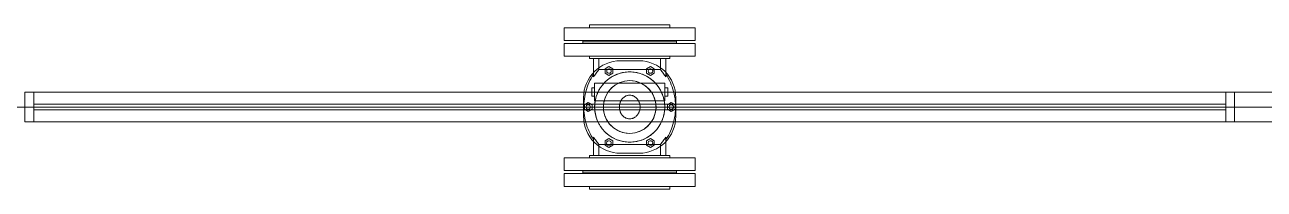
# Model space of a CAD drawing. Header units: millimetres. Extents: x -21807 to 26525, y -2564 to 60640.
# Drawn here: x -11839 to -9759, y 46154 to 46430 of the extents above; entities that cross this region are included whole.
import ezdxf

# ---------------------------------------------------------------- set-up
doc = ezdxf.new("R2010")
doc.units = ezdxf.units.MM
for name, color, linetype, lineweight in [('A-DETL-THIN', 7, 'Continuous', 9), ('A-WALL', 7, 'Continuous', 9), ('P-PIPE', 7, 'Continuous', 5)]:
    doc.layers.add(name, color=color, linetype=linetype, lineweight=lineweight)
doc.layers.add('A-GLAZ', color=7, linetype='Continuous', lineweight=9, true_color=0x00007f)

# ---------------------------------------------------------------- blocks, each defined once
blk = doc.blocks.new('AK_OViewTuongPanel - 2000x1200-V9-MẶT BẰNG PHÂN VÙNG ÁP SUẤT')
at = {"layer": 'A-GLAZ', "color": 9, "lineweight": 13, "true_color": 0xaaaad4}
for p, q in [((-1015, 25), (-1015, 0)), ((-1000, 25), (-1015, 25)), ((-1000, 0), (-1000, 25)), ((1000, 25), (-1000, 25)), ((1015, 25), (1000, 25)), ((1000, 25), (1000, 0)), ((1015, 0), (1015, 25)), ((1000, 5), (-1000, 5)), ((-1000, 5), (-1000, 0)), ((1000, 0), (1000, 5))]:
    blk.add_line(p, q, dxfattribs=at)
at = {"layer": 'A-GLAZ', "color": 7, "lineweight": 13, "true_color": 0xececf5}
for p, q in [((-1015, 0), (-1015, 25)), ((1015, 25), (1015, 0)), ((-1000, 0), (-1000, 5)), ((-1000, 5), (-1000, 0)), ((1000, 5), (1000, 0)), ((1000, 0), (1000, 5)), ((-1000, -5), (-1000, -25)), ((1000, -25), (1000, -5)), ((-1000, -25), (-1015, -25)), ((1015, -25), (1000, -25))]:
    blk.add_line(p, q, dxfattribs=at)
at = {"layer": 'A-GLAZ', "color": 254, "lineweight": 13, "true_color": 0xe0e0ef}
for p, q in [((-1015, 25), (-1000, 25)), ((-1000, 25), (-1000, 5)), ((1000, 25), (1015, 25)), ((1000, 5), (1000, 25)), ((1000, -5), (-1000, -5)), ((1000, -25), (-1000, -25))]:
    blk.add_line(p, q, dxfattribs=at)
at = {"layer": 'A-GLAZ', "color": 254, "lineweight": 13, "true_color": 0xcccce5}
for p, q in [((-1000, 25), (1000, 25)), ((-1000, 5), (1000, 5)), ((-1015, 0), (-1015, -25)), ((-1000, 0), (-1000, -5)), ((-1000, -25), (-1000, 0)), ((-1000, -5), (1000, -5)), ((1000, -5), (1000, 0)), ((1000, 0), (1000, -25)), ((1015, -25), (1015, 0)), ((-1015, -25), (-1000, -25)), ((-1000, -25), (1000, -25)), ((1000, -25), (1015, -25))]:
    blk.add_line(p, q, dxfattribs=at)
at = {"layer": 'A-GLAZ', "color": 7, "lineweight": 13, "true_color": 0xf3f3f9}
for p, q in [((-1015, -25), (-1015, 0)), ((-1000, -5), (-1000, 0)), ((-1000, 0), (-1000, -5)), ((1000, 0), (1000, -5)), ((1000, -5), (1000, 0)), ((1015, 0), (1015, -25))]:
    blk.add_line(p, q, dxfattribs=at)
blk = doc.blocks.new('AK-SGS-M3-A_rvt-1-MẶT BẰNG PHÂN VÙNG ÁP SUẤT')
at = {"layer": 'A-WALL', "color": 7, "lineweight": 13, "true_color": 0xececec}
for p, q in [((-11838.6, 46316.9), (-11823.6, 46316.9)), ((-9823.6, 46316.9), (-11823.6, 46316.9)), ((-9823.6, 46316.9), (-9808.6, 46316.9)), ((-9808.6, 46316.9), (-9808.6, 46291.9)), ((-9808.6, 46291.9), (-9808.6, 46266.9)), ((-11838.6, 46266.9), (-11823.6, 46266.9)), ((-9823.6, 46266.9), (-9808.6, 46266.9))]:
    blk.add_line(p, q, dxfattribs=at)
at = {"layer": 'A-WALL', "color": 7, "lineweight": 13, "true_color": 0xf3f3f3}
for p, q in [((-11823.6, 46316.9), (-11838.6, 46316.9)), ((-9808.6, 46316.9), (-9823.6, 46316.9)), ((-9808.6, 46316.9), (-9808.6, 46291.9))]:
    blk.add_line(p, q, dxfattribs=at)
at = {"layer": 'A-WALL', "color": 254, "lineweight": 13, "true_color": 0xe0e0e0}
for p, q in [((-11823.6, 46316.9), (-9823.6, 46316.9)), ((-9708.6, 46316.9), (-9808.6, 46316.9)), ((-9808.6, 46291.9), (-9808.6, 46266.9)), ((-11823.6, 46266.9), (-11838.6, 46266.9)), ((-11823.6, 46266.9), (-9823.6, 46266.9)), ((-9808.6, 46266.9), (-9823.6, 46266.9))]:
    blk.add_line(p, q, dxfattribs=at)
at = {"layer": 'A-WALL', "color": 254, "lineweight": 13, "true_color": 0xcccccc}
for p, q in [((-7158.6, 46316.9), (-9808.6, 46316.9)), ((-9823.6, 46266.9), (-11823.6, 46266.9)), ((-9808.6, 46266.9), (-9708.6, 46266.9))]:
    blk.add_line(p, q, dxfattribs=at)
at = {"layer": 'A-WALL', "color": 253, "lineweight": 13, "true_color": 0xaaaaaa}
blk.add_line((-9808.6, 46266.9), (-7013.6, 46266.9), dxfattribs=at)
at = {"layer": 'A-GLAZ', "color": 9, "lineweight": 13, "true_color": 0xaaaad4, "rotation": 180}
blk.add_blockref('AK_OViewTuongPanel - 2000x1200-V9-MẶT BẰNG PHÂN VÙNG ÁP SUẤT', (-10823.6, 46291.9), dxfattribs=at)
blk = doc.blocks.new('PG_Van1Chieu_DN50 - VAN ĐIỀU ÁP TỰ ĐỘNG-V152-MẶT BẰNG PHÂN VÙNG ÁP SUẤT')
at = {"layer": 'P-PIPE', "color": 251, "true_color": 0x666666}
for p, q in [((-111.5, 110), (-132.9, 110)), ((-132.9, 110), (-132.9, 0)), ((-111.5, 110), (-132.9, 110)), ((-132.9, 110), (-132.9, 0)), ((-111.5, 110), (-111.5, 0)), ((-111.5, 110), (-111.5, 0)), ((-85.1, 110), (-106.5, 110)), ((-106.5, 0), (-106.5, 110)), ((-85.1, 110), (-106.5, 110)), ((-106.5, 0), (-106.5, 110)), ((-85.1, 0), (-85.1, 110)), ((-85.1, 0), (-85.1, 110)), ((-132.9, 67.5), (-137.7, 67.5)), ((-137.7, 67.5), (-137.7, 0)), ((-132.9, 67.5), (-137.7, 67.5)), ((-137.7, 67.5), (-137.7, 0)), ((-132.9, 67.5), (-132.9, 0)), ((-132.9, 67.5), (-132.9, 0)), ((-109, 78.6), (-111.5, 78.6)), ((-111.5, 78.6), (-111.5, 0)), ((-109, 78.6), (-111.5, 78.6)), ((-111.5, 78.6), (-111.5, 0)), ((-109, 78.6), (-109, 0)), ((-106.5, 78.6), (-109, 78.6)), ((-109, 0), (-109, 78.6)), ((-109, 78.6), (-109, 0)), ((-106.5, 78.6), (-109, 78.6)), ((-109, 0), (-109, 78.6)), ((-106.5, 78.6), (-106.5, 0)), ((-106.5, 78.6), (-106.5, 0)), ((-81.5, 67.5), (-85.1, 67.5)), ((-85.1, 0), (-85.1, 67.5)), ((-81.5, 67.5), (-85.1, 67.5)), ((-85.1, 0), (-85.1, 67.5)), ((-81.5, 0), (-81.5, 67.5)), ((-81.5, 0), (-81.5, 67.5)), ((-25.1, 63.7), (-32, 63.7)), ((-32, 63.7), (-25.1, 63.7)), ((-32, 63.7), (-32, 58.8)), ((-25.1, 63.7), (-32, 63.7)), ((-32, 63.7), (-25.1, 63.7)), ((-32, 63.7), (-32, 58.8)), ((-25.1, 63.7), (-18.1, 63.7)), ((-18.1, 63.7), (-25.1, 63.7)), ((-25.1, 58.8), (-25.1, 63.7)), ((-25.1, 63.7), (-25.1, 58.8)), ((-25.1, 63.7), (-18.1, 63.7)), ((-18.1, 63.7), (-25.1, 63.7)), ((-25.1, 58.8), (-25.1, 63.7)), ((-25.1, 63.7), (-25.1, 58.8)), ((-18.1, 63.7), (-18.1, 58.8)), ((-18.1, 63.7), (-18.1, 58.8)), ((0, 77.4), (-15.5, 77.4)), ((-15.5, 77.4), (0, 77.4)), ((0, 77.4), (-15.5, 77.4)), ((-15.5, 77.4), (0, 77.4)), ((0, 77.4), (-15.5, 77.4)), ((-15.5, 77.4), (0, 77.4)), ((0, 77.4), (-15.5, 77.4)), ((-15.5, 77.4), (0, 77.4)), ((-3.7, 76.1), (-7.5, 69.7)), ((-7.5, 69.7), (-3.7, 76.1)), ((-3.7, 76.1), (-7.5, 69.7)), ((-7.5, 69.7), (-3.7, 76.1)), ((-3.7, 76.1), (-7.5, 69.7)), ((-7.5, 69.7), (-3.7, 76.1)), ((-3.7, 76.1), (-7.5, 69.7)), ((-7.5, 69.7), (-3.7, 76.1)), ((-7.5, 69.7), (-3.7, 63.2)), ((-3.7, 63.2), (-7.5, 69.7)), ((-7.5, 69.7), (-3.7, 63.2)), ((-3.7, 63.2), (-7.5, 69.7)), ((-7.5, 69.7), (-3.7, 63.2)), ((-3.7, 63.2), (-7.5, 69.7)), ((-7.5, 69.7), (-3.7, 63.2)), ((-3.7, 63.2), (-7.5, 69.7)), ((0, 76.1), (-3.7, 76.1)), ((-3.7, 76.1), (0, 76.1)), ((0, 76.1), (-3.7, 76.1)), ((-3.7, 76.1), (0, 76.1)), ((0, 76.1), (-3.7, 76.1)), ((-3.7, 76.1), (0, 76.1)), ((0, 76.1), (-3.7, 76.1)), ((-3.7, 76.1), (0, 76.1)), ((-3.7, 63.2), (0, 63.2)), ((0, 63.2), (-3.7, 63.2)), ((-3.7, 63.2), (0, 63.2)), ((0, 63.2), (-3.7, 63.2)), ((-3.7, 63.2), (0, 63.2)), ((0, 63.2), (-3.7, 63.2)), ((-3.7, 63.2), (0, 63.2)), ((0, 63.2), (-3.7, 63.2)), ((-137.7, 50), (-137.7, 0)), ((-137.7, 50), (-137.7, 0)), ((-109, 0), (-109, 50)), ((-109, 0), (-109, 50)), ((-109, 0), (-109, 50)), ((-109, 0), (-109, 50)), ((-81.5, 51.7), (-81.5, 60.5)), ((-81.5, 60.5), (-81.5, 51.7)), ((-81.5, 60.5), (-50.4, 60.5)), ((-81.5, 60.5), (-50.4, 60.5)), ((-81.5, 51.7), (-81.5, 60.5)), ((-81.5, 60.5), (-81.5, 51.7)), ((-81.5, 60.5), (-50.4, 60.5)), ((-81.5, 60.5), (-50.4, 60.5)), ((-81.5, 51.7), (-81.5, 0)), ((-81.5, 51.7), (-81.5, 0)), ((-62.6, 51.7), (-81.5, 51.7)), ((-81.5, 51.7), (-62.6, 51.7)), ((-81.5, 51.7), (-81.5, 0)), ((-81.5, 51.7), (-81.5, 0)), ((-62.6, 51.7), (-81.5, 51.7)), ((-81.5, 51.7), (-62.6, 51.7)), ((-81.5, 0), (-81.5, 50)), ((-81.5, 0), (-81.5, 50)), ((-62.6, 0), (-62.6, 51.7)), ((-62.6, 0), (-62.6, 51.7)), ((-62.6, 0), (-62.6, 51.7)), ((-62.6, 0), (-62.6, 51.7)), ((-39.8, 58.8), (-39.8, -58.8)), ((-10.4, 58.8), (-39.8, 58.8)), ((-10.4, 58.8), (-39.8, 58.8)), ((-39.8, 58.8), (-39.8, -58.8)), ((-10.4, 58.8), (-39.8, 58.8)), ((-10.4, 58.8), (-39.8, 58.8)), ((-25.1, 58.8), (-32, 58.8)), ((-32, 58.8), (-25.1, 58.8)), ((-25.1, 58.8), (-32, 58.8)), ((-32, 58.8), (-25.1, 58.8)), ((-25.1, 58.8), (-18.1, 58.8)), ((-18.1, 58.8), (-25.1, 58.8)), ((-25.1, 58.8), (-18.1, 58.8)), ((-18.1, 58.8), (-25.1, 58.8)), ((-10.4, -58.8), (-10.4, 58.8)), ((-10.4, -58.8), (-10.4, 58.8)), ((-64.1, 41.3), (-67.8, 34.8)), ((-67.8, 34.8), (-64.1, 41.3)), ((-64.1, 41.3), (-67.8, 34.8)), ((-67.8, 34.8), (-64.1, 41.3)), ((-64.1, 41.3), (-67.8, 34.8)), ((-67.8, 34.8), (-64.1, 41.3)), ((-64.1, 41.3), (-67.8, 34.8)), ((-67.8, 34.8), (-64.1, 41.3)), ((-67.8, 34.8), (-64.1, 28.4)), ((-64.1, 28.4), (-67.8, 34.8)), ((-67.8, 34.8), (-64.1, 28.4)), ((-64.1, 28.4), (-67.8, 34.8)), ((-67.8, 34.8), (-64.1, 28.4)), ((-64.1, 28.4), (-67.8, 34.8)), ((-67.8, 34.8), (-64.1, 28.4)), ((-64.1, 28.4), (-67.8, 34.8)), ((-56.6, 41.3), (-64.1, 41.3)), ((-64.1, 41.3), (-56.6, 41.3)), ((-56.6, 41.3), (-64.1, 41.3)), ((-64.1, 41.3), (-56.6, 41.3)), ((-56.6, 41.3), (-64.1, 41.3)), ((-64.1, 41.3), (-56.6, 41.3)), ((-56.6, 41.3), (-64.1, 41.3)), ((-64.1, 41.3), (-56.6, 41.3)), ((-64.1, 28.4), (-56.6, 28.4)), ((-56.6, 28.4), (-64.1, 28.4)), ((-64.1, 28.4), (-56.6, 28.4)), ((-56.6, 28.4), (-64.1, 28.4)), ((-64.1, 28.4), (-56.6, 28.4)), ((-56.6, 28.4), (-64.1, 28.4)), ((-64.1, 28.4), (-56.6, 28.4)), ((-56.6, 28.4), (-64.1, 28.4)), ((-52.9, 34.8), (-56.6, 41.3)), ((-56.6, 41.3), (-52.9, 34.8)), ((-52.9, 34.8), (-56.6, 41.3)), ((-56.6, 41.3), (-52.9, 34.8)), ((-52.9, 34.8), (-56.6, 41.3)), ((-56.6, 41.3), (-52.9, 34.8)), ((-52.9, 34.8), (-56.6, 41.3)), ((-56.6, 41.3), (-52.9, 34.8)), ((-56.6, 28.4), (-52.9, 34.8)), ((-52.9, 34.8), (-56.6, 28.4)), ((-56.6, 28.4), (-52.9, 34.8)), ((-52.9, 34.8), (-56.6, 28.4)), ((-56.6, 28.4), (-52.9, 34.8)), ((-52.9, 34.8), (-56.6, 28.4)), ((-56.6, 28.4), (-52.9, 34.8)), ((-52.9, 34.8), (-56.6, 28.4)), ((-81.5, 0), (-81.5, -51.7)), ((-81.5, 0), (-81.5, -51.7)), ((-77.4, 15.5), (-77.4, -15.5)), ((-77.4, -15.5), (-77.4, 15.5)), ((-77.4, 15.5), (-77.4, -15.5)), ((-77.4, -15.5), (-77.4, 15.5)), ((-77.4, 15.5), (-77.4, -15.5)), ((-77.4, -15.5), (-77.4, 15.5)), ((-77.4, 15.5), (-77.4, -15.5)), ((-77.4, -15.5), (-77.4, 15.5)), ((-62.6, -51.7), (-62.6, 0)), ((-62.6, -51.7), (-62.6, 0)), ((-137.7, 0), (-137.7, -50)), ((-137.7, -67.5), (-137.7, 0)), ((-137.7, 0), (-137.7, -50)), ((-137.7, -67.5), (-137.7, 0)), ((-132.9, 0), (-132.9, -67.5)), ((-132.9, -110), (-132.9, 0)), ((-132.9, 0), (-132.9, -67.5)), ((-132.9, -110), (-132.9, 0)), ((-111.5, 0), (-111.5, -110)), ((-111.5, -78.6), (-111.5, 0)), ((-111.5, 0), (-111.5, -110)), ((-111.5, -78.6), (-111.5, 0)), ((-109, 0), (-109, -78.6)), ((-109, -50), (-109, 0)), ((-109, 0), (-109, -50)), ((-109, -78.6), (-109, 0)), ((-109, 0), (-109, -78.6)), ((-109, -50), (-109, 0)), ((-109, 0), (-109, -50)), ((-109, -78.6), (-109, 0)), ((-106.5, 0), (-106.5, -78.6)), ((-106.5, -110), (-106.5, 0)), ((-106.5, 0), (-106.5, -78.6)), ((-106.5, -110), (-106.5, 0)), ((-85.1, 0), (-85.1, -110)), ((-85.1, -67.5), (-85.1, 0)), ((-85.1, 0), (-85.1, -110)), ((-85.1, -67.5), (-85.1, 0)), ((-81.5, 0), (-81.5, -67.5)), ((-81.5, -50), (-81.5, 0)), ((-81.5, 0), (-81.5, -51.7)), ((-81.5, 0), (-81.5, -67.5)), ((-81.5, -50), (-81.5, 0)), ((-81.5, 0), (-81.5, -51.7)), ((-62.6, -51.7), (-62.6, 0)), ((-62.6, -51.7), (-62.6, 0)), ((-64.1, -28.4), (-67.8, -34.8)), ((-67.8, -34.8), (-64.1, -28.4)), ((-64.1, -28.4), (-67.8, -34.8)), ((-67.8, -34.8), (-64.1, -28.4)), ((-64.1, -28.4), (-67.8, -34.8)), ((-67.8, -34.8), (-64.1, -28.4)), ((-64.1, -28.4), (-67.8, -34.8)), ((-67.8, -34.8), (-64.1, -28.4)), ((-67.8, -34.8), (-64.1, -41.3)), ((-64.1, -41.3), (-67.8, -34.8)), ((-67.8, -34.8), (-64.1, -41.3)), ((-64.1, -41.3), (-67.8, -34.8)), ((-67.8, -34.8), (-64.1, -41.3)), ((-64.1, -41.3), (-67.8, -34.8)), ((-67.8, -34.8), (-64.1, -41.3)), ((-64.1, -41.3), (-67.8, -34.8)), ((-56.6, -28.4), (-64.1, -28.4)), ((-64.1, -28.4), (-56.6, -28.4)), ((-56.6, -28.4), (-64.1, -28.4)), ((-64.1, -28.4), (-56.6, -28.4)), ((-56.6, -28.4), (-64.1, -28.4)), ((-64.1, -28.4), (-56.6, -28.4)), ((-56.6, -28.4), (-64.1, -28.4)), ((-64.1, -28.4), (-56.6, -28.4)), ((-64.1, -41.3), (-56.6, -41.3)), ((-56.6, -41.3), (-64.1, -41.3)), ((-64.1, -41.3), (-56.6, -41.3)), ((-56.6, -41.3), (-64.1, -41.3)), ((-64.1, -41.3), (-56.6, -41.3)), ((-56.6, -41.3), (-64.1, -41.3)), ((-64.1, -41.3), (-56.6, -41.3)), ((-56.6, -41.3), (-64.1, -41.3)), ((-52.9, -34.8), (-56.6, -28.4)), ((-56.6, -28.4), (-52.9, -34.8)), ((-52.9, -34.8), (-56.6, -28.4)), ((-56.6, -28.4), (-52.9, -34.8)), ((-52.9, -34.8), (-56.6, -28.4)), ((-56.6, -28.4), (-52.9, -34.8)), ((-52.9, -34.8), (-56.6, -28.4)), ((-56.6, -28.4), (-52.9, -34.8)), ((-56.6, -41.3), (-52.9, -34.8)), ((-52.9, -34.8), (-56.6, -41.3)), ((-56.6, -41.3), (-52.9, -34.8)), ((-52.9, -34.8), (-56.6, -41.3)), ((-56.6, -41.3), (-52.9, -34.8)), ((-52.9, -34.8), (-56.6, -41.3)), ((-56.6, -41.3), (-52.9, -34.8)), ((-52.9, -34.8), (-56.6, -41.3)), ((-81.5, -51.7), (-81.5, -60.5)), ((-81.5, -60.5), (-81.5, -51.7)), ((-62.6, -51.7), (-81.5, -51.7)), ((-81.5, -51.7), (-62.6, -51.7)), ((-81.5, -51.7), (-81.5, -60.5)), ((-81.5, -60.5), (-81.5, -51.7)), ((-62.6, -51.7), (-81.5, -51.7)), ((-81.5, -51.7), (-62.6, -51.7)), ((-81.5, -60.5), (-50.4, -60.5)), ((-81.5, -60.5), (-50.4, -60.5)), ((-81.5, -60.5), (-50.4, -60.5)), ((-81.5, -60.5), (-50.4, -60.5)), ((-39.8, -58.8), (-10.4, -58.8)), ((-39.8, -58.8), (-10.4, -58.8)), ((-39.8, -58.8), (-10.4, -58.8)), ((-39.8, -58.8), (-10.4, -58.8)), ((-25.1, -58.8), (-32, -58.8)), ((-32, -58.8), (-25.1, -58.8)), ((-32, -58.8), (-32, -63.7)), ((-25.1, -58.8), (-32, -58.8)), ((-32, -58.8), (-25.1, -58.8)), ((-32, -58.8), (-32, -63.7)), ((-25.1, -58.8), (-18.1, -58.8)), ((-18.1, -58.8), (-25.1, -58.8)), ((-25.1, -63.7), (-25.1, -58.8)), ((-25.1, -58.8), (-25.1, -63.7)), ((-25.1, -58.8), (-18.1, -58.8)), ((-18.1, -58.8), (-25.1, -58.8)), ((-25.1, -63.7), (-25.1, -58.8)), ((-25.1, -58.8), (-25.1, -63.7)), ((-18.1, -58.8), (-18.1, -63.7)), ((-18.1, -58.8), (-18.1, -63.7)), ((-137.7, -67.5), (-132.9, -67.5)), ((-137.7, -67.5), (-132.9, -67.5)), ((-111.5, -78.6), (-109, -78.6)), ((-111.5, -78.6), (-109, -78.6)), ((-109, -78.6), (-106.5, -78.6)), ((-109, -78.6), (-106.5, -78.6)), ((-85.1, -67.5), (-81.5, -67.5)), ((-85.1, -67.5), (-81.5, -67.5)), ((-25.1, -63.7), (-32, -63.7)), ((-32, -63.7), (-25.1, -63.7)), ((-25.1, -63.7), (-32, -63.7)), ((-32, -63.7), (-25.1, -63.7)), ((-25.1, -63.7), (-18.1, -63.7)), ((-18.1, -63.7), (-25.1, -63.7)), ((-25.1, -63.7), (-18.1, -63.7)), ((-18.1, -63.7), (-25.1, -63.7)), ((-15.5, -77.4), (0, -77.4)), ((0, -77.4), (-15.5, -77.4)), ((-15.5, -77.4), (0, -77.4)), ((0, -77.4), (-15.5, -77.4)), ((-15.5, -77.4), (0, -77.4)), ((0, -77.4), (-15.5, -77.4)), ((-15.5, -77.4), (0, -77.4)), ((0, -77.4), (-15.5, -77.4)), ((-3.7, -63.2), (-7.5, -69.7)), ((-7.5, -69.7), (-3.7, -63.2)), ((-3.7, -63.2), (-7.5, -69.7)), ((-7.5, -69.7), (-3.7, -63.2)), ((-3.7, -63.2), (-7.5, -69.7)), ((-7.5, -69.7), (-3.7, -63.2)), ((-3.7, -63.2), (-7.5, -69.7)), ((-7.5, -69.7), (-3.7, -63.2)), ((-7.5, -69.7), (-3.7, -76.1)), ((-3.7, -76.1), (-7.5, -69.7)), ((-7.5, -69.7), (-3.7, -76.1)), ((-3.7, -76.1), (-7.5, -69.7)), ((-7.5, -69.7), (-3.7, -76.1)), ((-3.7, -76.1), (-7.5, -69.7)), ((-7.5, -69.7), (-3.7, -76.1)), ((-3.7, -76.1), (-7.5, -69.7)), ((0, -63.2), (-3.7, -63.2)), ((-3.7, -63.2), (0, -63.2)), ((0, -63.2), (-3.7, -63.2)), ((-3.7, -63.2), (0, -63.2)), ((0, -63.2), (-3.7, -63.2)), ((-3.7, -63.2), (0, -63.2)), ((0, -63.2), (-3.7, -63.2)), ((-3.7, -63.2), (0, -63.2)), ((-3.7, -76.1), (0, -76.1)), ((0, -76.1), (-3.7, -76.1)), ((-3.7, -76.1), (0, -76.1)), ((0, -76.1), (-3.7, -76.1)), ((-3.7, -76.1), (0, -76.1)), ((0, -76.1), (-3.7, -76.1)), ((-3.7, -76.1), (0, -76.1)), ((0, -76.1), (-3.7, -76.1)), ((-132.9, -110), (-111.5, -110)), ((-132.9, -110), (-111.5, -110)), ((-106.5, -110), (-85.1, -110)), ((-106.5, -110), (-85.1, -110))]:
    blk.add_line(p, q, dxfattribs=at)
at = {"layer": 'P-PIPE'}
for p, q in [((106.5, 110), (85.1, 110)), ((85.1, 0), (85.1, 110)), ((106.5, 110), (85.1, 110)), ((85.1, 0), (85.1, 110)), ((106.5, 110), (106.5, 0)), ((106.5, 110), (106.5, 0)), ((132.9, 110), (111.5, 110)), ((111.5, 0), (111.5, 110)), ((132.9, 110), (111.5, 110)), ((111.5, 0), (111.5, 110)), ((132.9, 110), (132.9, 0)), ((132.9, 110), (132.9, 0)), ((15.5, 77.4), (0, 77.4)), ((0, 77.4), (15.5, 77.4)), ((15.5, 77.4), (0, 77.4)), ((0, 77.4), (15.5, 77.4)), ((15.5, 77.4), (0, 77.4)), ((0, 77.4), (15.5, 77.4)), ((15.5, 77.4), (0, 77.4)), ((0, 77.4), (15.5, 77.4)), ((3.7, 76.1), (0, 76.1)), ((0, 76.1), (3.7, 76.1)), ((3.7, 76.1), (0, 76.1)), ((0, 76.1), (3.7, 76.1)), ((3.7, 76.1), (0, 76.1)), ((0, 76.1), (3.7, 76.1)), ((3.7, 76.1), (0, 76.1)), ((0, 76.1), (3.7, 76.1)), ((0, 63.2), (3.7, 63.2)), ((3.7, 63.2), (0, 63.2)), ((0, 63.2), (3.7, 63.2)), ((3.7, 63.2), (0, 63.2)), ((0, 63.2), (3.7, 63.2)), ((3.7, 63.2), (0, 63.2)), ((0, 63.2), (3.7, 63.2)), ((3.7, 63.2), (0, 63.2)), ((7.5, 69.7), (3.7, 76.1)), ((3.7, 76.1), (7.5, 69.7)), ((7.5, 69.7), (3.7, 76.1)), ((3.7, 76.1), (7.5, 69.7)), ((7.5, 69.7), (3.7, 76.1)), ((3.7, 76.1), (7.5, 69.7)), ((7.5, 69.7), (3.7, 76.1)), ((3.7, 76.1), (7.5, 69.7)), ((3.7, 63.2), (7.5, 69.7)), ((7.5, 69.7), (3.7, 63.2)), ((3.7, 63.2), (7.5, 69.7)), ((7.5, 69.7), (3.7, 63.2)), ((3.7, 63.2), (7.5, 69.7)), ((7.5, 69.7), (3.7, 63.2)), ((3.7, 63.2), (7.5, 69.7)), ((7.5, 69.7), (3.7, 63.2)), ((85.1, 67.5), (81.5, 67.5)), ((81.5, 0), (81.5, 67.5)), ((85.1, 67.5), (81.5, 67.5)), ((81.5, 0), (81.5, 67.5)), ((85.1, 67.5), (85.1, 0)), ((85.1, 67.5), (85.1, 0)), ((109, 78.6), (106.5, 78.6)), ((106.5, 0), (106.5, 78.6)), ((109, 78.6), (106.5, 78.6)), ((106.5, 0), (106.5, 78.6)), ((111.5, 78.6), (109, 78.6)), ((109, 0), (109, 78.6)), ((109, 78.6), (109, 0)), ((111.5, 78.6), (109, 78.6)), ((109, 0), (109, 78.6)), ((109, 78.6), (109, 0)), ((111.5, 78.6), (111.5, 0)), ((111.5, 78.6), (111.5, 0)), ((137.7, 67.5), (132.9, 67.5)), ((132.9, 0), (132.9, 67.5)), ((137.7, 67.5), (132.9, 67.5)), ((132.9, 0), (132.9, 67.5)), ((137.7, 67.5), (137.7, 0)), ((137.7, 67.5), (137.7, 0)), ((50.4, 60.5), (81.5, 60.5)), ((50.4, 60.5), (81.5, 60.5)), ((50.4, 60.5), (81.5, 60.5)), ((50.4, 60.5), (81.5, 60.5)), ((62.6, 51.7), (62.6, 0)), ((62.6, 51.7), (62.6, 0)), ((81.5, 51.7), (62.6, 51.7)), ((62.6, 51.7), (81.5, 51.7)), ((62.6, 51.7), (62.6, 0)), ((62.6, 51.7), (62.6, 0)), ((81.5, 51.7), (62.6, 51.7)), ((62.6, 51.7), (81.5, 51.7)), ((81.5, 51.7), (81.5, 60.5)), ((81.5, 60.5), (81.5, 51.7)), ((81.5, 51.7), (81.5, 60.5)), ((81.5, 60.5), (81.5, 51.7)), ((81.5, 0), (81.5, 51.7)), ((81.5, 0), (81.5, 51.7)), ((81.5, 0), (81.5, 51.7)), ((81.5, 0), (81.5, 51.7)), ((81.5, 50), (81.5, 0)), ((81.5, 50), (81.5, 0)), ((109, 50), (109, 0)), ((109, 0), (109, 50)), ((109, 50), (109, 0)), ((109, 0), (109, 50)), ((137.7, 0), (137.7, 50)), ((137.7, 0), (137.7, 50)), ((56.6, 41.3), (52.9, 34.8)), ((52.9, 34.8), (56.6, 41.3)), ((56.6, 41.3), (52.9, 34.8)), ((52.9, 34.8), (56.6, 41.3)), ((56.6, 41.3), (52.9, 34.8)), ((52.9, 34.8), (56.6, 41.3)), ((56.6, 41.3), (52.9, 34.8)), ((52.9, 34.8), (56.6, 41.3)), ((52.9, 34.8), (56.6, 28.4)), ((56.6, 28.4), (52.9, 34.8)), ((52.9, 34.8), (56.6, 28.4)), ((56.6, 28.4), (52.9, 34.8)), ((52.9, 34.8), (56.6, 28.4)), ((56.6, 28.4), (52.9, 34.8)), ((52.9, 34.8), (56.6, 28.4)), ((56.6, 28.4), (52.9, 34.8)), ((64.1, 41.3), (56.6, 41.3)), ((56.6, 41.3), (64.1, 41.3)), ((64.1, 41.3), (56.6, 41.3)), ((56.6, 41.3), (64.1, 41.3)), ((64.1, 41.3), (56.6, 41.3)), ((56.6, 41.3), (64.1, 41.3)), ((64.1, 41.3), (56.6, 41.3)), ((56.6, 41.3), (64.1, 41.3)), ((56.6, 28.4), (64.1, 28.4)), ((64.1, 28.4), (56.6, 28.4)), ((56.6, 28.4), (64.1, 28.4)), ((64.1, 28.4), (56.6, 28.4)), ((56.6, 28.4), (64.1, 28.4)), ((64.1, 28.4), (56.6, 28.4)), ((56.6, 28.4), (64.1, 28.4)), ((64.1, 28.4), (56.6, 28.4)), ((67.8, 34.8), (64.1, 41.3)), ((64.1, 41.3), (67.8, 34.8)), ((67.8, 34.8), (64.1, 41.3)), ((64.1, 41.3), (67.8, 34.8)), ((67.8, 34.8), (64.1, 41.3)), ((64.1, 41.3), (67.8, 34.8)), ((67.8, 34.8), (64.1, 41.3)), ((64.1, 41.3), (67.8, 34.8)), ((64.1, 28.4), (67.8, 34.8)), ((67.8, 34.8), (64.1, 28.4)), ((64.1, 28.4), (67.8, 34.8)), ((67.8, 34.8), (64.1, 28.4)), ((64.1, 28.4), (67.8, 34.8)), ((67.8, 34.8), (64.1, 28.4)), ((64.1, 28.4), (67.8, 34.8)), ((67.8, 34.8), (64.1, 28.4)), ((62.6, 0), (62.6, -51.7)), ((62.6, 0), (62.6, -51.7)), ((62.6, 0), (62.6, -51.7)), ((62.6, 0), (62.6, -51.7)), ((77.4, -15.5), (77.4, 15.5)), ((77.4, 15.5), (77.4, -15.5)), ((77.4, -15.5), (77.4, 15.5)), ((77.4, 15.5), (77.4, -15.5)), ((77.4, -15.5), (77.4, 15.5)), ((77.4, 15.5), (77.4, -15.5)), ((77.4, -15.5), (77.4, 15.5)), ((77.4, 15.5), (77.4, -15.5)), ((81.5, 0), (81.5, -50)), ((81.5, 0), (81.5, -67.5)), ((81.5, -51.7), (81.5, 0)), ((81.5, 0), (81.5, -50)), ((81.5, 0), (81.5, -67.5)), ((81.5, -51.7), (81.5, 0)), ((85.1, 0), (85.1, -67.5)), ((85.1, 0), (85.1, -110)), ((85.1, 0), (85.1, -67.5)), ((85.1, 0), (85.1, -110)), ((106.5, -78.6), (106.5, 0)), ((106.5, 0), (106.5, -110)), ((106.5, -78.6), (106.5, 0)), ((106.5, 0), (106.5, -110)), ((109, -78.6), (109, 0)), ((109, 0), (109, -50)), ((109, 0), (109, -78.6)), ((109, 0), (109, -50)), ((109, -78.6), (109, 0)), ((109, 0), (109, -50)), ((109, 0), (109, -78.6)), ((109, 0), (109, -50)), ((111.5, -110), (111.5, 0)), ((111.5, -78.6), (111.5, 0)), ((111.5, -110), (111.5, 0)), ((111.5, -78.6), (111.5, 0)), ((132.9, -67.5), (132.9, 0)), ((132.9, -110), (132.9, 0)), ((132.9, -67.5), (132.9, 0)), ((132.9, -110), (132.9, 0)), ((137.7, -50), (137.7, 0)), ((137.7, -67.5), (137.7, 0)), ((137.7, -50), (137.7, 0)), ((137.7, -67.5), (137.7, 0)), ((81.5, -51.7), (81.5, 0)), ((81.5, -51.7), (81.5, 0)), ((56.6, -28.4), (52.9, -34.8)), ((52.9, -34.8), (56.6, -28.4)), ((56.6, -28.4), (52.9, -34.8)), ((52.9, -34.8), (56.6, -28.4)), ((56.6, -28.4), (52.9, -34.8)), ((52.9, -34.8), (56.6, -28.4)), ((56.6, -28.4), (52.9, -34.8)), ((52.9, -34.8), (56.6, -28.4)), ((52.9, -34.8), (56.6, -41.3)), ((56.6, -41.3), (52.9, -34.8)), ((52.9, -34.8), (56.6, -41.3)), ((56.6, -41.3), (52.9, -34.8)), ((52.9, -34.8), (56.6, -41.3)), ((56.6, -41.3), (52.9, -34.8)), ((52.9, -34.8), (56.6, -41.3)), ((56.6, -41.3), (52.9, -34.8)), ((64.1, -28.4), (56.6, -28.4)), ((56.6, -28.4), (64.1, -28.4)), ((64.1, -28.4), (56.6, -28.4)), ((56.6, -28.4), (64.1, -28.4)), ((64.1, -28.4), (56.6, -28.4)), ((56.6, -28.4), (64.1, -28.4)), ((64.1, -28.4), (56.6, -28.4)), ((56.6, -28.4), (64.1, -28.4)), ((56.6, -41.3), (64.1, -41.3)), ((64.1, -41.3), (56.6, -41.3)), ((56.6, -41.3), (64.1, -41.3)), ((64.1, -41.3), (56.6, -41.3)), ((56.6, -41.3), (64.1, -41.3)), ((64.1, -41.3), (56.6, -41.3)), ((56.6, -41.3), (64.1, -41.3)), ((64.1, -41.3), (56.6, -41.3)), ((67.8, -34.8), (64.1, -28.4)), ((64.1, -28.4), (67.8, -34.8)), ((67.8, -34.8), (64.1, -28.4)), ((64.1, -28.4), (67.8, -34.8)), ((67.8, -34.8), (64.1, -28.4)), ((64.1, -28.4), (67.8, -34.8)), ((67.8, -34.8), (64.1, -28.4)), ((64.1, -28.4), (67.8, -34.8)), ((64.1, -41.3), (67.8, -34.8)), ((67.8, -34.8), (64.1, -41.3)), ((64.1, -41.3), (67.8, -34.8)), ((67.8, -34.8), (64.1, -41.3)), ((64.1, -41.3), (67.8, -34.8)), ((67.8, -34.8), (64.1, -41.3)), ((64.1, -41.3), (67.8, -34.8)), ((67.8, -34.8), (64.1, -41.3)), ((50.4, -60.5), (81.5, -60.5)), ((50.4, -60.5), (81.5, -60.5)), ((50.4, -60.5), (81.5, -60.5)), ((50.4, -60.5), (81.5, -60.5)), ((81.5, -51.7), (62.6, -51.7)), ((62.6, -51.7), (81.5, -51.7)), ((81.5, -51.7), (62.6, -51.7)), ((62.6, -51.7), (81.5, -51.7)), ((81.5, -51.7), (81.5, -60.5)), ((81.5, -60.5), (81.5, -51.7)), ((81.5, -51.7), (81.5, -60.5)), ((81.5, -60.5), (81.5, -51.7)), ((3.7, -63.2), (0, -63.2)), ((0, -63.2), (3.7, -63.2)), ((3.7, -63.2), (0, -63.2)), ((0, -63.2), (3.7, -63.2)), ((3.7, -63.2), (0, -63.2)), ((0, -63.2), (3.7, -63.2)), ((3.7, -63.2), (0, -63.2)), ((0, -63.2), (3.7, -63.2)), ((0, -76.1), (3.7, -76.1)), ((3.7, -76.1), (0, -76.1)), ((0, -76.1), (3.7, -76.1)), ((3.7, -76.1), (0, -76.1)), ((0, -76.1), (3.7, -76.1)), ((3.7, -76.1), (0, -76.1)), ((0, -76.1), (3.7, -76.1)), ((3.7, -76.1), (0, -76.1)), ((0, -77.4), (15.5, -77.4)), ((15.5, -77.4), (0, -77.4)), ((0, -77.4), (15.5, -77.4)), ((15.5, -77.4), (0, -77.4)), ((0, -77.4), (15.5, -77.4)), ((15.5, -77.4), (0, -77.4)), ((0, -77.4), (15.5, -77.4)), ((15.5, -77.4), (0, -77.4)), ((7.5, -69.7), (3.7, -63.2)), ((3.7, -63.2), (7.5, -69.7)), ((7.5, -69.7), (3.7, -63.2)), ((3.7, -63.2), (7.5, -69.7)), ((7.5, -69.7), (3.7, -63.2)), ((3.7, -63.2), (7.5, -69.7)), ((7.5, -69.7), (3.7, -63.2)), ((3.7, -63.2), (7.5, -69.7)), ((3.7, -76.1), (7.5, -69.7)), ((7.5, -69.7), (3.7, -76.1)), ((3.7, -76.1), (7.5, -69.7)), ((7.5, -69.7), (3.7, -76.1)), ((3.7, -76.1), (7.5, -69.7)), ((7.5, -69.7), (3.7, -76.1)), ((3.7, -76.1), (7.5, -69.7)), ((7.5, -69.7), (3.7, -76.1)), ((81.5, -67.5), (85.1, -67.5)), ((81.5, -67.5), (85.1, -67.5)), ((106.5, -78.6), (109, -78.6)), ((106.5, -78.6), (109, -78.6)), ((109, -78.6), (111.5, -78.6)), ((109, -78.6), (111.5, -78.6)), ((132.9, -67.5), (137.7, -67.5)), ((132.9, -67.5), (137.7, -67.5)), ((85.1, -110), (106.5, -110)), ((85.1, -110), (106.5, -110)), ((111.5, -110), (132.9, -110)), ((111.5, -110), (132.9, -110))]:
    blk.add_line(p, q, dxfattribs=at)
at = {"layer": 'P-PIPE', "color": 251, "true_color": 0x666666, "flags": 128}
for points in [[(-55, 60.5), (-51.6, 62.6), (-48.2, 64.6), (-44.6, 66.5), (-41, 68.2), (-37.3, 69.8), (-33.6, 71.2), (-29.8, 72.5), (-26, 73.6), (-22.1, 74.5), (-18.2, 75.3), (-14.2, 76), (-10.2, 76.5), (-6.3, 76.8), (-2.3, 77), (0, 77)], [(-55, 60.5), (-51.6, 62.6), (-48.2, 64.6), (-44.6, 66.5), (-41, 68.2), (-37.3, 69.8), (-33.6, 71.2), (-29.8, 72.5), (-26, 73.6), (-22.1, 74.5), (-18.2, 75.3), (-14.2, 76), (-10.2, 76.5), (-6.3, 76.8), (-2.3, 77), (0, 77)], [(0, 44.1), (-6.6, 43.8), (-14.7, 41.7), (-22.4, 38.2), (-29.2, 33.2), (-35, 27.1), (-39.5, 19.9), (-42.6, 12.1), (-43.8, 5.9), (-44.2, 0)], [(0, 44.1), (-6.6, 43.8), (-14.7, 41.7), (-22.4, 38.2), (-29.2, 33.2), (-35, 27.1), (-39.5, 19.9), (-42.6, 12.1), (-43.8, 5.9), (-44.2, 0)], [(-44.2, 0), (-43.4, -8.4), (-41.1, -16.5), (-37.2, -24), (-31.9, -30.6), (-25.5, -36.1), (-18.2, -40.3), (-10.2, -43), (-1.9, -44.2), (0, -44.1)], [(-44.2, 0), (-43.4, -8.4), (-41.1, -16.5), (-37.2, -24), (-31.9, -30.6), (-25.5, -36.1), (-18.2, -40.3), (-10.2, -43), (-1.9, -44.2), (0, -44.1)], [(0, -77), (-1.7, -77), (-5.7, -76.8), (-9.7, -76.5), (-13.7, -76.1), (-17.6, -75.4), (-21.6, -74.6), (-25.5, -73.7), (-29.3, -72.6), (-33.1, -71.4), (-36.8, -70), (-40.5, -68.4), (-44.2, -66.7), (-47.7, -64.9), (-51.2, -62.9), (-54.6, -60.8), (-55, -60.5)], [(0, -77), (-1.7, -77), (-5.7, -76.8), (-9.7, -76.5), (-13.7, -76.1), (-17.6, -75.4), (-21.6, -74.6), (-25.5, -73.7), (-29.3, -72.6), (-33.1, -71.4), (-36.8, -70), (-40.5, -68.4), (-44.2, -66.7), (-47.7, -64.9), (-51.2, -62.9), (-54.6, -60.8), (-55, -60.5)]]:
    blk.add_lwpolyline(points, dxfattribs=at)
at = {"layer": 'P-PIPE', "flags": 128}
for points in [[(0, 77), (1.7, 77), (5.7, 76.8), (9.7, 76.5), (13.7, 76.1), (17.6, 75.4), (21.6, 74.6), (25.5, 73.7), (29.3, 72.6), (33.1, 71.4), (36.8, 70), (40.5, 68.4), (44.2, 66.7), (47.7, 64.9), (51.2, 62.9), (54.6, 60.8), (55, 60.5)], [(0, 77), (1.7, 77), (5.7, 76.8), (9.7, 76.5), (13.7, 76.1), (17.6, 75.4), (21.6, 74.6), (25.5, 73.7), (29.3, 72.6), (33.1, 71.4), (36.8, 70), (40.5, 68.4), (44.2, 66.7), (47.7, 64.9), (51.2, 62.9), (54.6, 60.8), (55, 60.5)], [(44.2, 0), (43.4, 8.4), (41.1, 16.5), (37.2, 24), (31.9, 30.6), (25.5, 36.1), (18.2, 40.3), (10.2, 43), (1.9, 44.2), (0, 44.1)], [(44.2, 0), (43.4, 8.4), (41.1, 16.5), (37.2, 24), (31.9, 30.6), (25.5, 36.1), (18.2, 40.3), (10.2, 43), (1.9, 44.2), (0, 44.1)], [(0, -44.1), (6.6, -43.8), (14.7, -41.7), (22.4, -38.2), (29.2, -33.2), (35, -27.1), (39.5, -19.9), (42.6, -12.1), (43.8, -5.9), (44.2, 0)], [(0, -44.1), (6.6, -43.8), (14.7, -41.7), (22.4, -38.2), (29.2, -33.2), (35, -27.1), (39.5, -19.9), (42.6, -12.1), (43.8, -5.9), (44.2, 0)], [(55, -60.5), (51.6, -62.6), (48.2, -64.6), (44.6, -66.5), (41, -68.2), (37.3, -69.8), (33.6, -71.2), (29.8, -72.5), (26, -73.6), (22.1, -74.5), (18.2, -75.3), (14.2, -76), (10.2, -76.5), (6.3, -76.8), (2.3, -77), (0, -77)], [(55, -60.5), (51.6, -62.6), (48.2, -64.6), (44.6, -66.5), (41, -68.2), (37.3, -69.8), (33.6, -71.2), (29.8, -72.5), (26, -73.6), (22.1, -74.5), (18.2, -75.3), (14.2, -76), (10.2, -76.5), (6.3, -76.8), (2.3, -77), (0, -77)]]:
    blk.add_lwpolyline(points, dxfattribs=at)
at = {"layer": 'P-PIPE', "color": 251, "true_color": 0x666666}
for centre, radius, start, end in [((-15.5, 15.5), 61.9, 90, 180), ((-15.5, 15.5), 61.9, 90, 180), ((-15.5, 15.5), 61.9, 90, 180), ((-15.5, 15.5), 61.9, 90, 180), ((-15.5, 15.5), 61.9, 90, 180), ((-15.5, 15.5), 61.9, 90, 180), ((-15.5, 15.5), 61.9, 90, 180), ((-15.5, 15.5), 61.9, 90, 180), ((0, 69.7), 3.87, 90, 180), ((0, 69.7), 3.87, 90, 180), ((0, 69.7), 3.87, 90, 180), ((0, 69.7), 3.87, 90, 180), ((0, 69.7), 3.87, 180, 270), ((0, 69.7), 3.87, 180, 270), ((0, 69.7), 3.87, 180, 270), ((0, 69.7), 3.87, 180, 270), ((0, 0), 58.8, 90.0209, 180), ((0, 0), 58.8, 90.0209, 180), ((0, 0), 44.2, 90.0278, 180), ((0, 0), 44.2, 90.0278, 180), ((0, 0), 44.2, 90.0278, 180), ((0, 0), 44.2, 90.0278, 180), ((-60.3, 34.8), 3.87, 60, 240), ((-60.3, 34.8), 3.87, 60, 240), ((-60.3, 34.8), 3.87, 60, 240), ((-60.3, 34.8), 3.87, 60, 240), ((-60.3, 34.8), 3.87, 240, 60), ((-60.3, 34.8), 3.87, 240, 60), ((-60.3, 34.8), 3.87, 240, 60), ((-60.3, 34.8), 3.87, 240, 60), ((0, 0), 58.8, 180, 269.9791), ((0, 0), 58.8, 180, 269.9791), ((-15.5, -15.5), 61.9, 180, 270), ((-15.5, -15.5), 61.9, 180, 270), ((-15.5, -15.5), 61.9, 180, 270), ((-15.5, -15.5), 61.9, 180, 270), ((-15.5, -15.5), 61.9, 180, 270), ((-15.5, -15.5), 61.9, 180, 270), ((-15.5, -15.5), 61.9, 180, 270), ((-15.5, -15.5), 61.9, 180, 270), ((0, 0), 44.2, 180, 269.9722), ((0, 0), 44.2, 180, 269.9722), ((0, 0), 44.2, 180, 269.9722), ((0, 0), 44.2, 180, 269.9722), ((-60.3, -34.8), 3.87, 120, 300), ((-60.3, -34.8), 3.87, 120, 300), ((-60.3, -34.8), 3.87, 120, 300), ((-60.3, -34.8), 3.87, 120, 300), ((-60.3, -34.8), 3.87, 300, 120), ((-60.3, -34.8), 3.87, 300, 120), ((-60.3, -34.8), 3.87, 300, 120), ((-60.3, -34.8), 3.87, 300, 120), ((0, -69.7), 3.87, 90, 180), ((0, -69.7), 3.87, 90, 180), ((0, -69.7), 3.87, 90, 180), ((0, -69.7), 3.87, 90, 180), ((0, -69.7), 3.87, 180, 270), ((0, -69.7), 3.87, 180, 270), ((0, -69.7), 3.87, 180, 270), ((0, -69.7), 3.87, 180, 270)]:
    blk.add_arc(centre, radius, start, end, dxfattribs=at)
at = {"layer": 'P-PIPE'}
for centre, radius, start, end in [((0, 69.7), 3.87, 360, 90), ((0, 69.7), 3.87, 360, 90), ((0, 69.7), 3.87, 360, 90), ((0, 69.7), 3.87, 360, 90), ((0, 69.7), 3.87, 270, 360), ((0, 69.7), 3.87, 270, 360), ((0, 69.7), 3.87, 270, 360), ((0, 69.7), 3.87, 270, 360), ((15.5, 15.5), 61.9, 360, 90), ((15.5, 15.5), 61.9, 360, 90), ((15.5, 15.5), 61.9, 360, 90), ((15.5, 15.5), 61.9, 360, 90), ((15.5, 15.5), 61.9, 360, 90), ((15.5, 15.5), 61.9, 360, 90), ((15.5, 15.5), 61.9, 360, 90), ((15.5, 15.5), 61.9, 360, 90), ((0, 0), 58.8, 360, 90), ((0, 0), 58.8, 360, 90), ((0, 0), 44.2, 0, 90), ((0, 0), 44.2, 0, 90), ((0, 0), 44.2, 0, 90), ((0, 0), 44.2, 0, 90), ((60.3, 34.8), 3.87, 120, 300), ((60.3, 34.8), 3.87, 120, 300), ((60.3, 34.8), 3.87, 120, 300), ((60.3, 34.8), 3.87, 120, 300), ((60.3, 34.8), 3.87, 300, 120), ((60.3, 34.8), 3.87, 300, 120), ((60.3, 34.8), 3.87, 300, 120), ((60.3, 34.8), 3.87, 300, 120), ((0, 0), 58.8, 270, 360), ((0, 0), 58.8, 270, 360), ((0, 0), 44.2, 270, 0), ((0, 0), 44.2, 270, 360), ((0, 0), 44.2, 270, 0), ((0, 0), 44.2, 270, 360), ((15.5, -15.5), 61.9, 270, 360), ((15.5, -15.5), 61.9, 270, 360), ((15.5, -15.5), 61.9, 270, 360), ((15.5, -15.5), 61.9, 270, 360), ((15.5, -15.5), 61.9, 270, 360), ((15.5, -15.5), 61.9, 270, 360), ((15.5, -15.5), 61.9, 270, 360), ((15.5, -15.5), 61.9, 270, 360), ((60.3, -34.8), 3.87, 60, 240), ((60.3, -34.8), 3.87, 60, 240), ((60.3, -34.8), 3.87, 60, 240), ((60.3, -34.8), 3.87, 60, 240), ((60.3, -34.8), 3.87, 240, 60), ((60.3, -34.8), 3.87, 240, 60), ((60.3, -34.8), 3.87, 240, 60), ((60.3, -34.8), 3.87, 240, 60), ((0, -69.7), 3.87, 0, 90), ((0, -69.7), 3.87, 0, 90), ((0, -69.7), 3.87, 0, 90), ((0, -69.7), 3.87, 0, 90), ((0, -69.7), 3.87, 270, 0), ((0, -69.7), 3.87, 270, 0), ((0, -69.7), 3.87, 270, 0), ((0, -69.7), 3.87, 270, 0)]:
    blk.add_arc(centre, radius, start, end, dxfattribs=at)
at = {"layer": 'P-PIPE', "color": 251, "true_color": 0x666666}
for points in [[(-62.6, 51.7), (-60.7, 53.3), (-56.7, 56.4), (-52.6, 59.2), (-50.4, 60.5)], [(-50.4, 60.5), (-52.6, 59.2), (-56.7, 56.4), (-60.7, 53.3), (-62.6, 51.7)], [(-62.6, 51.7), (-60.7, 53.3), (-56.7, 56.4), (-52.6, 59.2), (-50.4, 60.5)], [(-50.4, 60.5), (-52.6, 59.2), (-56.7, 56.4), (-60.7, 53.3), (-62.6, 51.7)], [(-50.4, 60.5), (-51.9, 60.5), (-54.2, 60.5), (-55.4, 60.5), (-54.2, 60.5), (-51.9, 60.5), (-50.4, 60.5)], [(-50.4, 60.5), (-51.9, 60.5), (-54.2, 60.5), (-55.4, 60.5), (-54.2, 60.5), (-51.9, 60.5), (-50.4, 60.5)], [(-62.6, -51.7), (-60.7, -53.3), (-56.7, -56.4), (-52.6, -59.2), (-50.4, -60.5)], [(-50.4, -60.5), (-52.6, -59.2), (-56.7, -56.4), (-60.7, -53.3), (-62.6, -51.7)], [(-62.6, -51.7), (-60.7, -53.3), (-56.7, -56.4), (-52.6, -59.2), (-50.4, -60.5)], [(-50.4, -60.5), (-52.6, -59.2), (-56.7, -56.4), (-60.7, -53.3), (-62.6, -51.7)], [(-50.4, -60.5), (-51.9, -60.5), (-54.2, -60.5), (-55.4, -60.5), (-54.2, -60.5), (-51.9, -60.5), (-50.4, -60.5)], [(-50.4, -60.5), (-51.9, -60.5), (-54.2, -60.5), (-55.4, -60.5), (-54.2, -60.5), (-51.9, -60.5), (-50.4, -60.5)]]:
    blk.add_open_spline(points, degree=3, dxfattribs=at)
for points, knots in [([(-58.8, 0), (-58.8, 3.4), (-58.2, 10.3), (-56, 18.6), (-53.4, 24.9), (-51, 29.5), (-48.3, 33.8), (-45.1, 37.9), (-41.7, 41.6), (-37.9, 45.1), (-33.8, 48.2), (-29.5, 51), (-25, 53.4), (-18.6, 56), (-10.3, 58.2), (-3.4, 58.8), (0, 58.8)], [-1, -1, -1, -1, -0.9444444, -0.8888889, -0.8611111, -0.8333333, -0.8055556, -0.7777778, -0.75, -0.7222222, -0.6944444, -0.6666667, -0.6388889, -0.6111111, -0.5555556, -0.5, -0.5, -0.5, -0.5]), ([(-58.8, 0), (-58.8, 3.4), (-58.2, 10.3), (-56, 18.6), (-53.4, 24.9), (-51, 29.5), (-48.3, 33.8), (-45.1, 37.9), (-41.7, 41.6), (-37.9, 45.1), (-33.8, 48.2), (-29.5, 51), (-25, 53.4), (-18.6, 56), (-10.3, 58.2), (-3.4, 58.8), (0, 58.8)], [-1, -1, -1, -1, -0.9444444, -0.8888889, -0.8611111, -0.8333333, -0.8055556, -0.7777778, -0.75, -0.7222222, -0.6944444, -0.6666667, -0.6388889, -0.6111111, -0.5555556, -0.5, -0.5, -0.5, -0.5]), ([(0, -58.8), (-3.4, -58.8), (-10.3, -58.2), (-18.6, -56), (-25, -53.4), (-29.5, -51), (-33.8, -48.2), (-37.9, -45.1), (-41.7, -41.6), (-45.1, -37.9), (-48.3, -33.8), (-51, -29.5), (-53.4, -24.9), (-56, -18.6), (-58.2, -10.3), (-58.8, -3.4), (-58.8, 0)], [-0.5, -0.5, -0.5, -0.5, -0.4444444, -0.3888889, -0.3611111, -0.3333333, -0.3055556, -0.2777778, -0.25, -0.2222222, -0.1944444, -0.1666667, -0.1388889, -0.1111111, -0.0555556, 0, 0, 0, 0]), ([(0, -58.8), (-3.4, -58.8), (-10.3, -58.2), (-18.6, -56), (-25, -53.4), (-29.5, -51), (-33.8, -48.2), (-37.9, -45.1), (-41.7, -41.6), (-45.1, -37.9), (-48.3, -33.8), (-51, -29.5), (-53.4, -24.9), (-56, -18.6), (-58.2, -10.3), (-58.8, -3.4), (-58.8, 0)], [-0.5, -0.5, -0.5, -0.5, -0.4444444, -0.3888889, -0.3611111, -0.3333333, -0.3055556, -0.2777778, -0.25, -0.2222222, -0.1944444, -0.1666667, -0.1388889, -0.1111111, -0.0555556, 0, 0, 0, 0]), ([(0, 17.4), (-1.2, 17.4), (-3.7, 17.2), (-6.7, 16.5), (-8.9, 15.6), (-10.6, 14.8), (-12.2, 13.8), (-13.6, 12.7), (-15, 11.5), (-16.2, 10.1), (-17.3, 8.6), (-18.2, 7.1), (-18.9, 5.4), (-19.6, 3.1), (-19.9, 1.3), (-19.9, 0)], [-0.5, -0.5, -0.5, -0.5, -0.4375, -0.375, -0.34375, -0.3125, -0.28125, -0.25, -0.21875, -0.1875, -0.15625, -0.125, -0.09375, -0.0625, 0, 0, 0, 0]), ([(0, 17.4), (-1.2, 17.4), (-3.7, 17.2), (-6.7, 16.5), (-8.9, 15.6), (-10.6, 14.8), (-12.2, 13.8), (-13.6, 12.7), (-15, 11.5), (-16.2, 10.1), (-17.3, 8.6), (-18.2, 7.1), (-18.9, 5.4), (-19.6, 3.1), (-19.9, 1.3), (-19.9, 0)], [-0.5, -0.5, -0.5, -0.5, -0.4375, -0.375, -0.34375, -0.3125, -0.28125, -0.25, -0.21875, -0.1875, -0.15625, -0.125, -0.09375, -0.0625, 0, 0, 0, 0]), ([(-19.9, 0), (-19.9, -1.3), (-19.6, -3.1), (-18.9, -5.4), (-18.2, -7.1), (-17.3, -8.6), (-16.2, -10.1), (-15, -11.5), (-13.6, -12.7), (-12.2, -13.8), (-10.6, -14.8), (-8.9, -15.6), (-6.7, -16.5), (-3.7, -17.2), (-1.2, -17.4), (0, -17.4)], [-1, -1, -1, -1, -0.9375, -0.90625, -0.875, -0.84375, -0.8125, -0.78125, -0.75, -0.71875, -0.6875, -0.65625, -0.625, -0.5625, -0.5, -0.5, -0.5, -0.5]), ([(-19.9, 0), (-19.9, -1.3), (-19.6, -3.1), (-18.9, -5.4), (-18.2, -7.1), (-17.3, -8.6), (-16.2, -10.1), (-15, -11.5), (-13.6, -12.7), (-12.2, -13.8), (-10.6, -14.8), (-8.9, -15.6), (-6.7, -16.5), (-3.7, -17.2), (-1.2, -17.4), (0, -17.4)], [-1, -1, -1, -1, -0.9375, -0.90625, -0.875, -0.84375, -0.8125, -0.78125, -0.75, -0.71875, -0.6875, -0.65625, -0.625, -0.5625, -0.5, -0.5, -0.5, -0.5])]:
    blk.add_open_spline(points, degree=3, knots=knots, dxfattribs=at)
at = {"layer": 'P-PIPE'}
for points, knots in [([(0, 58.8), (3.4, 58.8), (10.3, 58.2), (18.6, 56), (25, 53.4), (29.5, 51), (33.8, 48.2), (37.9, 45.1), (41.7, 41.7), (45.1, 37.9), (48.3, 33.8), (51, 29.5), (53.4, 24.9), (56, 18.6), (58.2, 10.3), (58.8, 3.4), (58.8, 0)], [-0.5, -0.5, -0.5, -0.5, -0.4444444, -0.3888889, -0.3611111, -0.3333333, -0.3055556, -0.2777778, -0.25, -0.2222222, -0.1944444, -0.1666667, -0.1388889, -0.1111111, -0.0555556, 0, 0, 0, 0]), ([(0, 58.8), (3.4, 58.8), (10.3, 58.2), (18.6, 56), (25, 53.4), (29.5, 51), (33.8, 48.2), (37.9, 45.1), (41.7, 41.7), (45.1, 37.9), (48.3, 33.8), (51, 29.5), (53.4, 24.9), (56, 18.6), (58.2, 10.3), (58.8, 3.4), (58.8, 0)], [-0.5, -0.5, -0.5, -0.5, -0.4444444, -0.3888889, -0.3611111, -0.3333333, -0.3055556, -0.2777778, -0.25, -0.2222222, -0.1944444, -0.1666667, -0.1388889, -0.1111111, -0.0555556, 0, 0, 0, 0]), ([(19.9, 0), (19.9, 1.3), (19.6, 3.1), (18.9, 5.4), (18.2, 7.1), (17.3, 8.6), (16.2, 10.1), (15, 11.5), (13.6, 12.7), (12.2, 13.8), (10.6, 14.8), (8.9, 15.6), (6.6, 16.5), (3.7, 17.2), (1.2, 17.4), (0, 17.4)], [-1, -1, -1, -1, -0.9375, -0.90625, -0.875, -0.84375, -0.8125, -0.78125, -0.75, -0.71875, -0.6875, -0.65625, -0.625, -0.5625, -0.5, -0.5, -0.5, -0.5]), ([(19.9, 0), (19.9, 1.3), (19.6, 3.1), (18.9, 5.4), (18.2, 7.1), (17.3, 8.6), (16.2, 10.1), (15, 11.5), (13.6, 12.7), (12.2, 13.8), (10.6, 14.8), (8.9, 15.6), (6.6, 16.5), (3.7, 17.2), (1.2, 17.4), (0, 17.4)], [-1, -1, -1, -1, -0.9375, -0.90625, -0.875, -0.84375, -0.8125, -0.78125, -0.75, -0.71875, -0.6875, -0.65625, -0.625, -0.5625, -0.5, -0.5, -0.5, -0.5]), ([(0, -17.4), (1.2, -17.4), (3.7, -17.2), (6.6, -16.5), (8.9, -15.6), (10.6, -14.8), (12.2, -13.8), (13.6, -12.7), (15, -11.5), (16.2, -10.1), (17.3, -8.6), (18.2, -7.1), (18.9, -5.4), (19.6, -3.1), (19.9, -1.3), (19.9, 0)], [-0.5, -0.5, -0.5, -0.5, -0.4375, -0.375, -0.34375, -0.3125, -0.28125, -0.25, -0.21875, -0.1875, -0.15625, -0.125, -0.09375, -0.0625, 0, 0, 0, 0]), ([(0, -17.4), (1.2, -17.4), (3.7, -17.2), (6.6, -16.5), (8.9, -15.6), (10.6, -14.8), (12.2, -13.8), (13.6, -12.7), (15, -11.5), (16.2, -10.1), (17.3, -8.6), (18.2, -7.1), (18.9, -5.4), (19.6, -3.1), (19.9, -1.3), (19.9, 0)], [-0.5, -0.5, -0.5, -0.5, -0.4375, -0.375, -0.34375, -0.3125, -0.28125, -0.25, -0.21875, -0.1875, -0.15625, -0.125, -0.09375, -0.0625, 0, 0, 0, 0]), ([(58.8, 0), (58.8, -3.4), (58.2, -10.3), (56, -18.6), (53.4, -24.9), (51, -29.5), (48.3, -33.8), (45.1, -37.9), (41.7, -41.7), (37.9, -45.1), (33.8, -48.2), (29.5, -51), (25, -53.4), (18.6, -56), (10.3, -58.2), (3.4, -58.8), (0, -58.8)], [-1, -1, -1, -1, -0.9444444, -0.8888889, -0.8611111, -0.8333333, -0.8055556, -0.7777778, -0.75, -0.7222222, -0.6944444, -0.6666667, -0.6388889, -0.6111111, -0.5555556, -0.5, -0.5, -0.5, -0.5]), ([(58.8, 0), (58.8, -3.4), (58.2, -10.3), (56, -18.6), (53.4, -24.9), (51, -29.5), (48.3, -33.8), (45.1, -37.9), (41.7, -41.7), (37.9, -45.1), (33.8, -48.2), (29.5, -51), (25, -53.4), (18.6, -56), (10.3, -58.2), (3.4, -58.8), (0, -58.8)], [-1, -1, -1, -1, -0.9444444, -0.8888889, -0.8611111, -0.8333333, -0.8055556, -0.7777778, -0.75, -0.7222222, -0.6944444, -0.6666667, -0.6388889, -0.6111111, -0.5555556, -0.5, -0.5, -0.5, -0.5])]:
    blk.add_open_spline(points, degree=3, knots=knots, dxfattribs=at)
for points in [[(62.6, 51.7), (60.7, 53.3), (56.7, 56.4), (52.6, 59.2), (50.4, 60.5)], [(50.4, 60.5), (51.9, 60.5), (54.2, 60.5), (55.4, 60.5), (54.2, 60.5), (51.9, 60.5), (50.4, 60.5)], [(50.4, 60.5), (52.6, 59.2), (56.7, 56.4), (60.7, 53.3), (62.6, 51.7)], [(62.6, 51.7), (60.7, 53.3), (56.7, 56.4), (52.6, 59.2), (50.4, 60.5)], [(50.4, 60.5), (51.9, 60.5), (54.2, 60.5), (55.4, 60.5), (54.2, 60.5), (51.9, 60.5), (50.4, 60.5)], [(50.4, 60.5), (52.6, 59.2), (56.7, 56.4), (60.7, 53.3), (62.6, 51.7)], [(62.6, -51.7), (60.7, -53.3), (56.7, -56.4), (52.6, -59.2), (50.4, -60.5)], [(50.4, -60.5), (52.6, -59.2), (56.7, -56.4), (60.7, -53.3), (62.6, -51.7)], [(62.6, -51.7), (60.7, -53.3), (56.7, -56.4), (52.6, -59.2), (50.4, -60.5)], [(50.4, -60.5), (52.6, -59.2), (56.7, -56.4), (60.7, -53.3), (62.6, -51.7)], [(50.4, -60.5), (51.9, -60.5), (54.2, -60.5), (55.4, -60.5), (54.2, -60.5), (51.9, -60.5), (50.4, -60.5)], [(50.4, -60.5), (51.9, -60.5), (54.2, -60.5), (55.4, -60.5), (54.2, -60.5), (51.9, -60.5), (50.4, -60.5)]]:
    blk.add_open_spline(points, degree=3, dxfattribs=at)
blk = doc.blocks.new('AK-SGS-M3-Hrvt_rvt-1-MẶT BẰNG PHÂN VÙNG ÁP SUẤT')
at = {"layer": 'P-PIPE', "lineweight": 9, "rotation": 269.9999999999999}
blk.add_blockref('PG_Van1Chieu_DN50 - VAN ĐIỀU ÁP TỰ ĐỘNG-V152-MẶT BẰNG PHÂN VÙNG ÁP SUẤT', (-10823.6, 46291.9), dxfattribs=at)

msp = doc.modelspace()

# ---------------------------------------------------------------- linework, layer by layer
at = {"layer": 'A-DETL-THIN'}
msp.add_line((-12933.6, 46291.9), (-7133.6, 46291.9), dxfattribs=at)

# ---------------------------------------------------------------- block references
at = {"lineweight": 5}
for name in ['AK-SGS-M3-A_rvt-1-MẶT BẰNG PHÂN VÙNG ÁP SUẤT', 'AK-SGS-M3-Hrvt_rvt-1-MẶT BẰNG PHÂN VÙNG ÁP SUẤT']:
    msp.add_blockref(name, (0, 0), dxfattribs=at)

doc.saveas('drawing.dxf')
